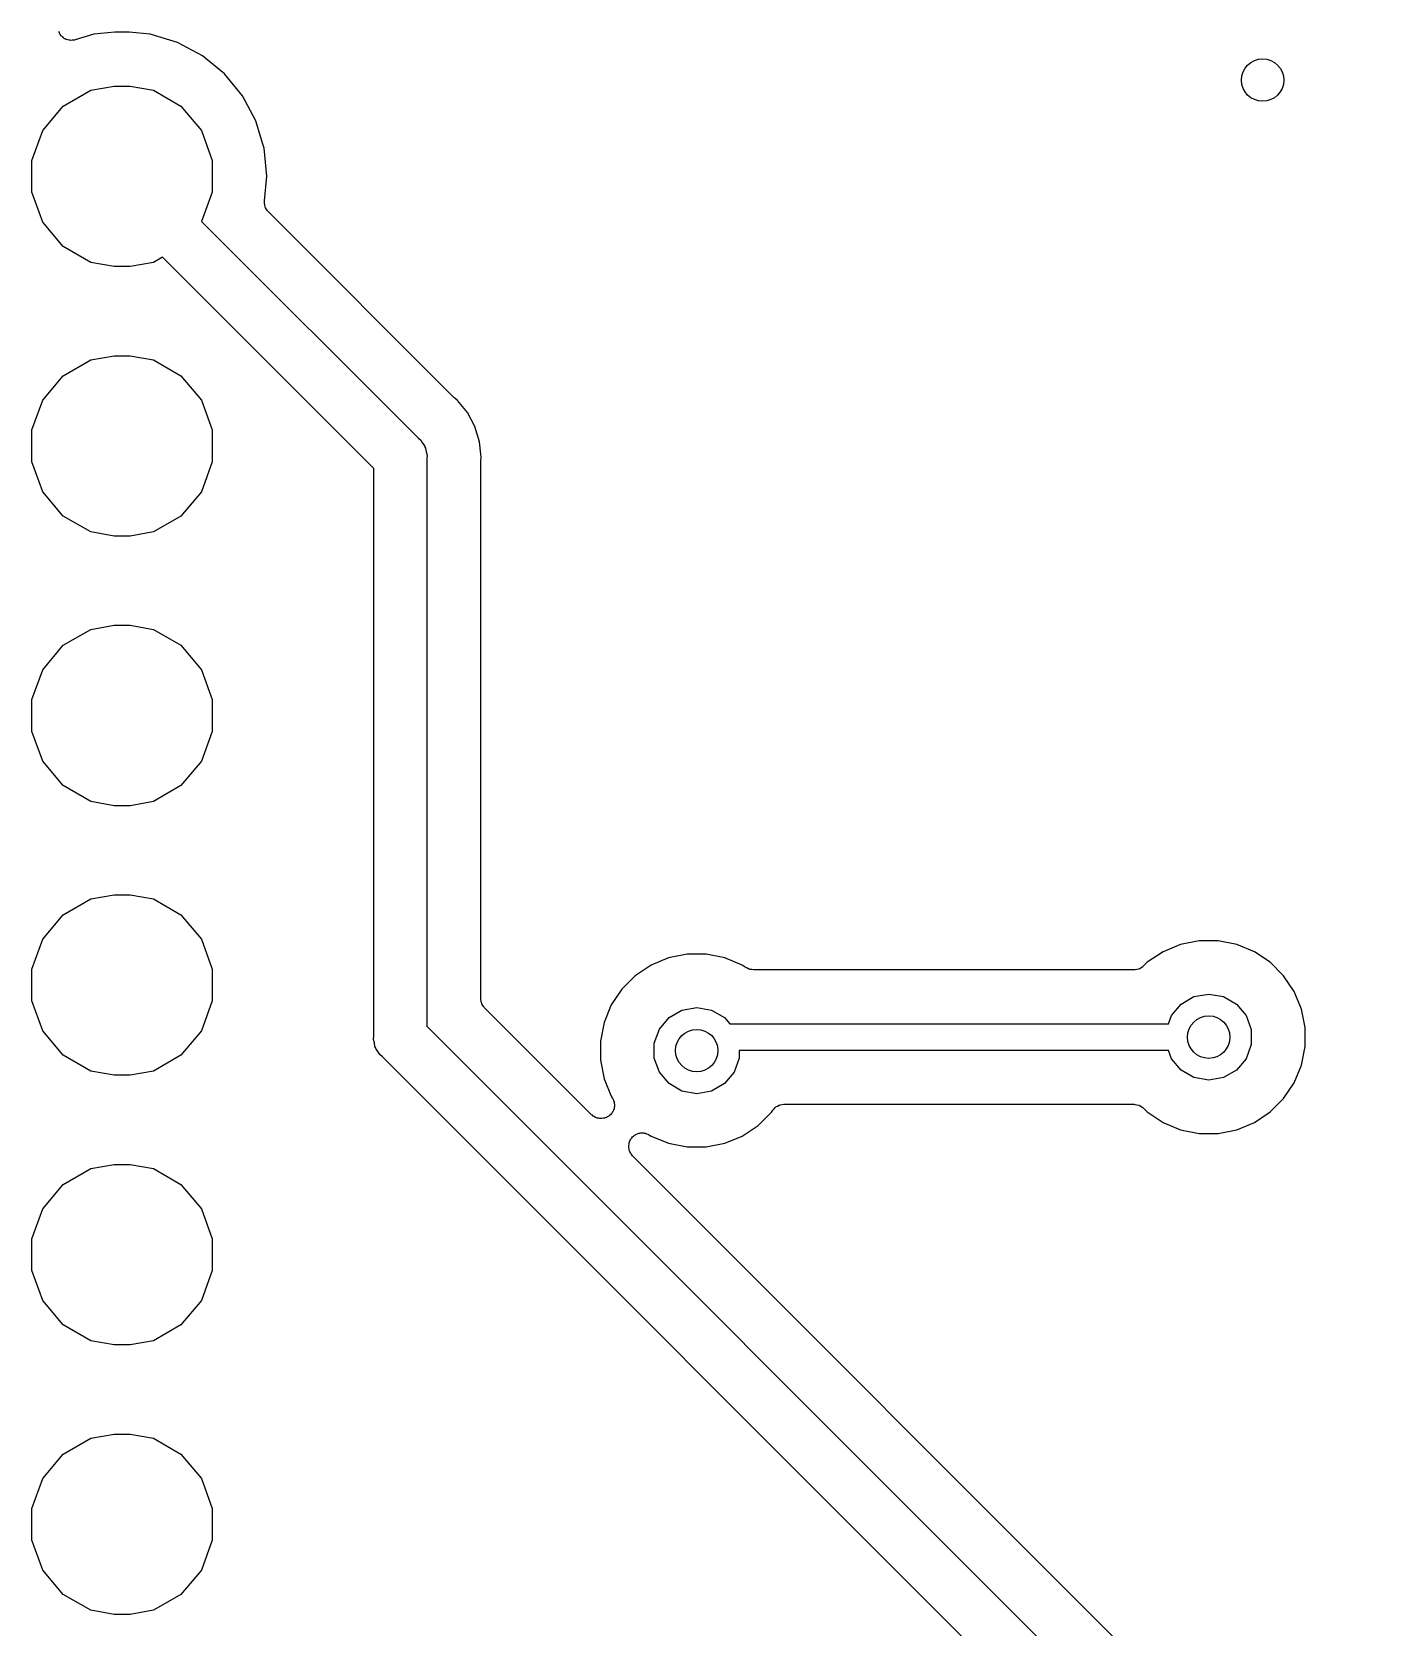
# Model space of a CAD drawing. Extents: x 10 to 287, y -200 to -10.
# Drawn here: x 113.37 to 125.98, y -96.49 to -81.46 of the extents above; entities that cross this region are included whole.
import ezdxf

# ---------------------------------------------------------------- set-up
doc = ezdxf.new("R2010")
doc.units = 0
doc.header["$MEASUREMENT"] = 0
doc.layers.add('BLACK', color=7, linetype='CONTINUOUS')

msp = doc.modelspace()

# ---------------------------------------------------------------- linework, layer by layer
at = {"layer": 'BLACK', "linetype": 'CONTINUOUS'}
for p, q in [((113.624, -81.4649), (113.621, -81.4583)), ((113.627, -81.4723), (113.624, -81.4649)), ((113.635, -81.4839), (113.627, -81.4723)), ((113.643, -81.4965), (113.635, -81.4839)), ((113.649, -81.5014), (113.643, -81.4965)), ((113.653, -81.5075), (113.649, -81.5014)), ((113.665, -81.5155), (113.653, -81.5075)), ((113.676, -81.5248), (113.665, -81.5155)), ((113.684, -81.5274), (113.676, -81.5248)), ((113.69, -81.5316), (113.684, -81.5274)), ((113.704, -81.5349), (113.69, -81.5316)), ((113.718, -81.5399), (113.704, -81.5349)), ((113.726, -81.5399), (113.718, -81.5399)), ((113.733, -81.5417), (113.726, -81.5399)), ((113.748, -81.5399), (113.733, -81.5417)), ((113.762, -81.5399), (113.748, -81.5399)), ((113.769, -81.5373), (113.762, -81.5399)), ((113.777, -81.5364), (113.769, -81.5373)), ((113.952, -81.4832), (113.777, -81.5364)), ((114.151, -81.4636), (113.952, -81.4832)), ((114.285, -81.4636), (114.151, -81.4636)), ((114.484, -81.4832), (114.285, -81.4636)), ((114.74, -81.5609), (114.484, -81.4832)), ((114.976, -81.687), (114.74, -81.5609)), ((115.183, -81.8567), (114.976, -81.687)), ((115.353, -82.0635), (115.183, -81.8567)), ((113.663, -82.1604), (113.923, -82.0105)), ((113.923, -82.0105), (114.144, -81.9716)), ((114.144, -81.9716), (114.293, -81.9716)), ((114.293, -81.9716), (114.513, -82.0105)), ((114.513, -82.0105), (114.773, -82.1604)), ((113.471, -82.39), (113.663, -82.1604)), ((114.773, -82.1604), (114.966, -82.39)), ((115.479, -82.2994), (115.353, -82.0635)), ((115.542, -82.5081), (115.479, -82.2994)), ((113.368, -82.6717), (113.471, -82.39)), ((114.966, -82.39), (115.068, -82.6717)), ((115.557, -82.5554), (115.542, -82.5081)), ((115.542, -82.5081), (115.542, -82.5081)), ((115.583, -82.8216), (115.557, -82.5554)), ((113.368, -82.9715), (113.368, -82.6717)), ((115.068, -82.6717), (115.068, -82.9715)), ((115.56, -83.0533), (115.583, -82.8216)), ((113.471, -83.2532), (113.368, -82.9715)), ((115.068, -82.9715), (114.968, -83.2458)), ((115.561, -83.0651), (115.56, -83.0533)), ((115.56, -83.0768), (115.561, -83.0651)), ((115.563, -83.0869), (115.56, -83.0768)), ((115.563, -83.0973), (115.563, -83.0869)), ((115.568, -83.108), (115.563, -83.0973)), ((115.571, -83.1194), (115.568, -83.108)), ((113.663, -83.4828), (113.471, -83.2532)), ((114.968, -83.2458), (117.009, -85.2865)), ((115.577, -83.128), (115.571, -83.1194)), ((115.582, -83.1375), (115.577, -83.128)), ((115.59, -83.1459), (115.582, -83.1375)), ((115.597, -83.1556), (115.59, -83.1459)), ((117.345, -84.9043), (115.597, -83.1556)), ((113.923, -83.6327), (113.663, -83.4828)), ((114.144, -83.6716), (113.923, -83.6327)), ((114.293, -83.6716), (114.144, -83.6716)), ((114.513, -83.6327), (114.293, -83.6716)), ((114.599, -83.5834), (114.513, -83.6327)), ((116.59, -85.5746), (114.599, -83.5834)), ((113.663, -84.7004), (113.923, -84.5505)), ((113.923, -84.5505), (114.144, -84.5116)), ((114.144, -84.5116), (114.293, -84.5116)), ((114.293, -84.5116), (114.513, -84.5505)), ((114.513, -84.5505), (114.773, -84.7004)), ((113.471, -84.93), (113.663, -84.7004)), ((114.773, -84.7004), (114.966, -84.93)), ((117.35, -84.9079), (117.345, -84.9043)), ((117.354, -84.9126), (117.35, -84.9079)), ((117.379, -84.9324), (117.354, -84.9126)), ((113.368, -85.2117), (113.471, -84.93)), ((114.966, -84.93), (115.068, -85.2117)), ((117.473, -85.0478), (117.379, -84.9324)), ((117.544, -85.1795), (117.473, -85.0478)), ((113.368, -85.5115), (113.368, -85.2117)), ((115.068, -85.2117), (115.068, -85.5115)), ((117.587, -85.3224), (117.544, -85.1795)), ((117.009, -85.2865), (117.034, -85.3078)), ((117.034, -85.3078), (117.051, -85.3365)), ((117.051, -85.3365), (117.07, -85.3637)), ((117.07, -85.3637), (117.073, -85.3745)), ((117.599, -85.44), (117.587, -85.3224)), ((113.471, -85.7932), (113.368, -85.5115)), ((115.068, -85.5115), (114.966, -85.7932)), ((117.073, -85.3745), (117.079, -85.3842)), ((117.079, -85.3842), (117.084, -85.4168)), ((117.084, -85.4168), (117.093, -85.4489)), ((117.093, -85.4489), (117.09, -85.4819)), ((117.09, -85.4819), (117.09, -90.8284)), ((117.598, -85.5145), (117.599, -85.5083)), ((117.598, -90.5654), (117.598, -85.5145)), ((117.602, -85.471), (117.599, -85.44)), ((117.599, -85.44), (117.599, -85.44)), ((117.599, -85.44), (117.599, -85.44)), ((117.599, -85.502), (117.602, -85.471)), ((117.599, -85.5083), (117.599, -85.502)), ((116.59, -90.9211), (116.59, -85.5746)), ((113.663, -86.0228), (113.471, -85.7932)), ((114.966, -85.7932), (114.773, -86.0228)), ((113.923, -86.1727), (113.663, -86.0228)), ((114.773, -86.0228), (114.513, -86.1727)), ((114.144, -86.2116), (113.923, -86.1727)), ((114.293, -86.2116), (114.144, -86.2116)), ((114.513, -86.1727), (114.293, -86.2116)), ((113.663, -87.2404), (113.923, -87.0905)), ((113.923, -87.0905), (114.144, -87.0516)), ((114.144, -87.0516), (114.293, -87.0516)), ((114.293, -87.0516), (114.513, -87.0905)), ((114.513, -87.0905), (114.773, -87.2404)), ((113.471, -87.47), (113.663, -87.2404)), ((114.773, -87.2404), (114.966, -87.47)), ((113.368, -87.7517), (113.471, -87.47)), ((114.966, -87.47), (115.068, -87.7517)), ((113.368, -88.0515), (113.368, -87.7517)), ((115.068, -87.7517), (115.068, -88.0515)), ((113.471, -88.3332), (113.368, -88.0515)), ((115.068, -88.0515), (114.966, -88.3332)), ((113.663, -88.5628), (113.471, -88.3332)), ((114.966, -88.3332), (114.773, -88.5628)), ((113.923, -88.7127), (113.663, -88.5628)), ((114.773, -88.5628), (114.513, -88.7127)), ((114.144, -88.7516), (113.923, -88.7127)), ((114.293, -88.7516), (114.144, -88.7516)), ((114.513, -88.7127), (114.293, -88.7516)), ((113.663, -89.7804), (113.923, -89.6305)), ((113.923, -89.6305), (114.144, -89.5916)), ((114.144, -89.5916), (114.293, -89.5916)), ((114.293, -89.5916), (114.513, -89.6305)), ((114.513, -89.6305), (114.773, -89.7804)), ((113.471, -90.01), (113.663, -89.7804)), ((114.773, -89.7804), (114.966, -90.01)), ((113.368, -90.2917), (113.471, -90.01)), ((114.966, -90.01), (115.068, -90.2917)), ((124.371, -90.024), (124.195, -90.0589)), ((124.549, -90.024), (124.371, -90.024)), ((124.725, -90.0589), (124.549, -90.024)), ((119.545, -90.151), (119.369, -90.1859)), ((119.723, -90.151), (119.545, -90.151)), ((119.899, -90.1859), (119.723, -90.151)), ((124.03, -90.1273), (123.881, -90.2267)), ((124.195, -90.0589), (124.03, -90.1273)), ((124.89, -90.1273), (124.725, -90.0589)), ((125.039, -90.2267), (124.89, -90.1273)), ((113.368, -90.5915), (113.368, -90.2917)), ((115.068, -90.2917), (115.068, -90.5915)), ((119.204, -90.2543), (119.055, -90.3537)), ((119.369, -90.1859), (119.204, -90.2543)), ((120.064, -90.2543), (119.899, -90.1859)), ((120.099, -90.2776), (120.064, -90.2543)), ((120.113, -90.2837), (120.099, -90.2776)), ((120.126, -90.2913), (120.113, -90.2837)), ((120.133, -90.2926), (120.126, -90.2913)), ((120.139, -90.2954), (120.133, -90.2926)), ((120.154, -90.2964), (120.139, -90.2954)), ((120.169, -90.299), (120.154, -90.2964)), ((123.756, -90.299), (120.169, -90.299)), ((123.762, -90.298), (123.756, -90.299)), ((123.767, -90.2985), (123.762, -90.298)), ((123.783, -90.2942), (123.767, -90.2985)), ((123.8, -90.2913), (123.783, -90.2942)), ((123.805, -90.2885), (123.8, -90.2913)), ((123.81, -90.2871), (123.805, -90.2885)), ((123.824, -90.2776), (123.81, -90.2871)), ((123.838, -90.2693), (123.824, -90.2776)), ((123.842, -90.265), (123.838, -90.2693)), ((123.846, -90.2618), (123.842, -90.265)), ((123.881, -90.2267), (123.846, -90.2618)), ((125.165, -90.3532), (125.039, -90.2267)), ((119.055, -90.3537), (118.929, -90.4802)), ((125.265, -90.5019), (125.165, -90.3532)), ((113.471, -90.8732), (113.368, -90.5915)), ((115.068, -90.5915), (114.966, -90.8732)), ((117.599, -90.5709), (117.598, -90.5654)), ((117.598, -90.5765), (117.599, -90.5709)), ((117.603, -90.5925), (117.598, -90.5765)), ((117.606, -90.6089), (117.603, -90.5925)), ((117.608, -90.6137), (117.606, -90.6089)), ((117.61, -90.6191), (117.608, -90.6137)), ((117.619, -90.6327), (117.61, -90.6191)), ((118.829, -90.6289), (118.761, -90.7941)), ((118.929, -90.4802), (118.829, -90.6289)), ((124.108, -90.7289), (124.199, -90.6209)), ((124.199, -90.6209), (124.321, -90.5503)), ((124.321, -90.5503), (124.46, -90.5258)), ((124.46, -90.5258), (124.599, -90.5503)), ((124.599, -90.5503), (124.721, -90.6209)), ((124.721, -90.6209), (124.812, -90.7289)), ((125.333, -90.6671), (125.265, -90.5019)), ((117.628, -90.6471), (117.619, -90.6327)), ((117.632, -90.6506), (117.628, -90.6471)), ((117.635, -90.6552), (117.632, -90.6506)), ((118.643, -91.663), (117.635, -90.6552)), ((119.282, -90.8559), (119.373, -90.7479)), ((119.373, -90.7479), (119.495, -90.6773)), ((119.495, -90.6773), (119.634, -90.6528)), ((119.634, -90.6528), (119.773, -90.6773)), ((119.773, -90.6773), (119.895, -90.7479)), ((119.895, -90.7479), (119.945, -90.807)), ((124.08, -90.807), (124.108, -90.7289)), ((124.812, -90.7289), (124.86, -90.8615)), ((125.368, -90.8426), (125.333, -90.6671)), ((113.663, -91.1028), (113.471, -90.8732)), ((114.966, -90.8732), (114.773, -91.1028)), ((116.587, -90.9541), (116.59, -90.9211)), ((117.09, -90.8284), (125.645, -99.3835)), ((118.761, -90.7941), (118.726, -90.9696)), ((119.234, -90.9885), (119.282, -90.8559)), ((119.945, -90.807), (124.08, -90.807)), ((124.86, -90.8615), (124.86, -91.0025)), ((125.368, -91.0214), (125.368, -90.8426)), ((116.596, -90.9862), (116.587, -90.9541)), ((116.601, -91.0188), (116.596, -90.9862)), ((116.607, -91.0285), (116.601, -91.0188)), ((116.61, -91.0393), (116.607, -91.0285)), ((116.629, -91.0665), (116.61, -91.0393)), ((116.646, -91.0952), (116.629, -91.0665)), ((118.726, -90.9696), (118.726, -91.1484)), ((119.234, -91.1295), (119.234, -90.9885)), ((124.08, -91.057), (120.034, -91.057)), ((120.034, -91.057), (120.034, -91.1295)), ((124.108, -91.1351), (124.08, -91.057)), ((124.86, -91.0025), (124.812, -91.1351)), ((125.333, -91.1969), (125.368, -91.0214)), ((113.923, -91.2527), (113.663, -91.1028)), ((114.773, -91.1028), (114.513, -91.2527)), ((116.671, -91.1165), (116.646, -91.0952)), ((125.226, -99.6716), (116.671, -91.1165)), ((118.726, -91.1484), (118.761, -91.3239)), ((119.282, -91.2621), (119.234, -91.1295)), ((120.034, -91.1295), (119.986, -91.2621)), ((124.199, -91.2431), (124.108, -91.1351)), ((124.812, -91.1351), (124.721, -91.2431)), ((125.265, -91.3621), (125.333, -91.1969)), ((114.144, -91.2916), (113.923, -91.2527)), ((114.293, -91.2916), (114.144, -91.2916)), ((114.513, -91.2527), (114.293, -91.2916)), ((118.761, -91.3239), (118.829, -91.4891)), ((119.373, -91.3701), (119.282, -91.2621)), ((119.495, -91.4407), (119.373, -91.3701)), ((119.895, -91.3701), (119.773, -91.4407)), ((119.986, -91.2621), (119.895, -91.3701)), ((124.321, -91.3137), (124.199, -91.2431)), ((124.46, -91.3382), (124.321, -91.3137)), ((124.599, -91.3137), (124.46, -91.3382)), ((124.721, -91.2431), (124.599, -91.3137)), ((125.165, -91.5108), (125.265, -91.3621)), ((118.829, -91.4891), (118.838, -91.5027)), ((118.838, -91.5027), (118.842, -91.5116)), ((118.842, -91.5116), (118.848, -91.5196)), ((118.848, -91.5196), (118.851, -91.5316)), ((119.634, -91.4652), (119.495, -91.4407)), ((119.773, -91.4407), (119.634, -91.4652)), ((125.039, -91.6373), (125.165, -91.5108)), ((118.651, -91.6686), (118.643, -91.663)), ((118.658, -91.6757), (118.651, -91.6686)), ((118.669, -91.6812), (118.658, -91.6757)), ((118.806, -91.6773), (118.794, -91.6826)), ((118.813, -91.6704), (118.806, -91.6773)), ((118.821, -91.665), (118.813, -91.6704)), ((118.828, -91.6549), (118.821, -91.665)), ((118.837, -91.6461), (118.828, -91.6549)), ((118.841, -91.6373), (118.837, -91.6461)), ((118.847, -91.6294), (118.841, -91.6373)), ((118.85, -91.6174), (118.847, -91.6294)), ((118.855, -91.6061), (118.85, -91.6174)), ((118.851, -91.5316), (118.856, -91.5431)), ((118.856, -91.5964), (118.855, -91.6061)), ((118.856, -91.5431), (118.857, -91.5528)), ((118.859, -91.5871), (118.856, -91.5964)), ((118.857, -91.5528), (118.859, -91.5622)), ((118.859, -91.5622), (118.858, -91.5746)), ((118.858, -91.5746), (118.859, -91.5871)), ((120.213, -91.7643), (120.339, -91.6378)), ((120.339, -91.6378), (120.35, -91.6214)), ((120.35, -91.6214), (120.363, -91.6085)), ((120.363, -91.6085), (120.374, -91.5947)), ((120.374, -91.5947), (120.378, -91.5926)), ((120.378, -91.5926), (120.381, -91.5896)), ((120.381, -91.5896), (120.397, -91.5816)), ((120.397, -91.5816), (120.412, -91.5727)), ((120.412, -91.5727), (120.417, -91.5719)), ((120.417, -91.5719), (120.42, -91.5701)), ((120.42, -91.5701), (120.438, -91.5681)), ((120.438, -91.5681), (120.456, -91.565)), ((120.456, -91.565), (123.756, -91.565)), ((123.756, -91.565), (123.762, -91.566)), ((123.762, -91.566), (123.767, -91.5655)), ((123.767, -91.5655), (123.783, -91.5698)), ((123.783, -91.5698), (123.8, -91.5727)), ((123.8, -91.5727), (123.805, -91.5755)), ((123.805, -91.5755), (123.81, -91.5769)), ((123.81, -91.5769), (123.824, -91.5864)), ((123.824, -91.5864), (123.838, -91.5947)), ((123.838, -91.5947), (123.842, -91.599)), ((123.842, -91.599), (123.846, -91.6022)), ((123.846, -91.6022), (123.881, -91.6373)), ((123.881, -91.6373), (124.03, -91.7367)), ((124.89, -91.7367), (125.039, -91.6373)), ((118.679, -91.6883), (118.669, -91.6812)), ((118.689, -91.6909), (118.679, -91.6883)), ((118.697, -91.6952), (118.689, -91.6909)), ((118.71, -91.6965), (118.697, -91.6952)), ((118.722, -91.6998), (118.71, -91.6965)), ((118.731, -91.6989), (118.722, -91.6998)), ((118.741, -91.7), (118.731, -91.6989)), ((118.753, -91.697), (118.741, -91.7)), ((118.766, -91.6959), (118.753, -91.697)), ((118.775, -91.6918), (118.766, -91.6959)), ((118.784, -91.6895), (118.775, -91.6918)), ((118.794, -91.6826), (118.784, -91.6895)), ((120.064, -91.8637), (120.213, -91.7643)), ((124.03, -91.7367), (124.195, -91.8051)), ((124.195, -91.8051), (124.371, -91.84)), ((124.549, -91.84), (124.725, -91.8051)), ((124.725, -91.8051), (124.89, -91.7367)), ((118.993, -91.9519), (118.996, -91.9397)), ((118.994, -91.9615), (118.993, -91.9519)), ((118.993, -91.9712), (118.994, -91.9615)), ((118.996, -91.9833), (118.993, -91.9712)), ((118.996, -91.9397), (118.997, -91.9273)), ((118.997, -91.9273), (119.001, -91.9185)), ((119.001, -91.9185), (119.004, -91.909)), ((119.004, -91.909), (119.01, -91.8986)), ((119.01, -91.8986), (119.016, -91.8873)), ((119.016, -91.8873), (119.023, -91.8804)), ((119.023, -91.8804), (119.028, -91.8724)), ((119.028, -91.8724), (119.038, -91.865)), ((119.038, -91.865), (119.047, -91.8561)), ((119.047, -91.8561), (119.056, -91.852)), ((119.056, -91.852), (119.064, -91.8463)), ((119.064, -91.8463), (119.076, -91.8428)), ((119.076, -91.8428), (119.087, -91.8375)), ((119.087, -91.8375), (119.097, -91.8367)), ((119.097, -91.8367), (119.106, -91.8339)), ((119.106, -91.8339), (119.118, -91.8347)), ((119.118, -91.8347), (119.131, -91.8337)), ((119.131, -91.8337), (119.14, -91.8362)), ((119.14, -91.8362), (119.15, -91.8368)), ((119.15, -91.8368), (119.161, -91.8418)), ((119.161, -91.8418), (119.173, -91.8451)), ((119.173, -91.8451), (119.181, -91.8507)), ((119.181, -91.8507), (119.19, -91.8546)), ((119.19, -91.8546), (119.204, -91.8637)), ((119.204, -91.8637), (119.369, -91.9321)), ((119.369, -91.9321), (119.545, -91.967)), ((119.545, -91.967), (119.723, -91.967)), ((119.723, -91.967), (119.899, -91.9321)), ((119.899, -91.9321), (120.064, -91.8637)), ((124.371, -91.84), (124.549, -91.84)), ((113.923, -92.1705), (114.144, -92.1316)), ((114.144, -92.1316), (114.293, -92.1316)), ((114.293, -92.1316), (114.513, -92.1705)), ((118.998, -91.9957), (118.996, -91.9833)), ((119.002, -92.0044), (118.998, -91.9957)), ((119.005, -92.0138), (119.002, -92.0044)), ((119.012, -92.0241), (119.005, -92.0138)), ((119.017, -92.0353), (119.012, -92.0241)), ((119.024, -92.042), (119.017, -92.0353)), ((119.03, -92.05), (119.024, -92.042)), ((125.981, -99.0013), (119.03, -92.05)), ((113.663, -92.3204), (113.923, -92.1705)), ((114.513, -92.1705), (114.773, -92.3204)), ((113.471, -92.55), (113.663, -92.3204)), ((114.773, -92.3204), (114.966, -92.55)), ((113.368, -92.8317), (113.471, -92.55)), ((114.966, -92.55), (115.068, -92.8317)), ((113.368, -93.1315), (113.368, -92.8317)), ((115.068, -92.8317), (115.068, -93.1315)), ((113.471, -93.4132), (113.368, -93.1315)), ((115.068, -93.1315), (114.966, -93.4132)), ((113.663, -93.6428), (113.471, -93.4132)), ((114.966, -93.4132), (114.773, -93.6428)), ((113.923, -93.7927), (113.663, -93.6428)), ((114.773, -93.6428), (114.513, -93.7927)), ((114.144, -93.8316), (113.923, -93.7927)), ((114.293, -93.8316), (114.144, -93.8316)), ((114.513, -93.7927), (114.293, -93.8316)), ((113.923, -94.7105), (114.144, -94.6716)), ((114.144, -94.6716), (114.293, -94.6716)), ((114.293, -94.6716), (114.513, -94.7105)), ((113.663, -94.8604), (113.923, -94.7105)), ((114.513, -94.7105), (114.773, -94.8604)), ((113.471, -95.09), (113.663, -94.8604)), ((114.773, -94.8604), (114.966, -95.09)), ((113.368, -95.3717), (113.471, -95.09)), ((114.966, -95.09), (115.068, -95.3717)), ((113.368, -95.6715), (113.368, -95.3717)), ((115.068, -95.3717), (115.068, -95.6715)), ((113.471, -95.9532), (113.368, -95.6715)), ((115.068, -95.6715), (114.966, -95.9532)), ((113.663, -96.1828), (113.471, -95.9532)), ((114.966, -95.9532), (114.773, -96.1828)), ((113.923, -96.3327), (113.663, -96.1828)), ((114.773, -96.1828), (114.513, -96.3327)), ((114.144, -96.3716), (113.923, -96.3327)), ((114.513, -96.3327), (114.293, -96.3716)), ((114.293, -96.3716), (114.144, -96.3716))]:
    msp.add_line(p, q, dxfattribs=at)
at = {"layer": 'BLACK'}
for centre in [(124.968, -81.915), (124.46, -90.932), (119.634, -91.059)]:
    msp.add_circle(centre, 0.2, dxfattribs=at)

doc.saveas('drawing.dxf')
